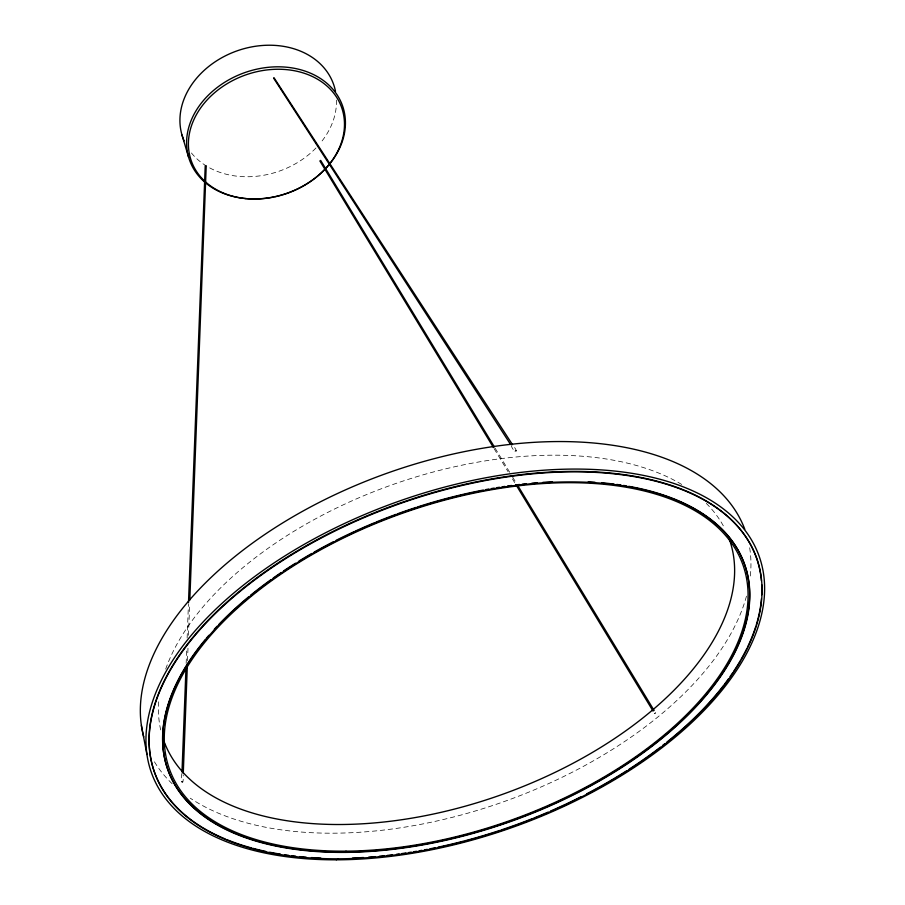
<?xml version="1.0" encoding="UTF-8"?>
<svg xmlns="http://www.w3.org/2000/svg" width="905" height="905" viewBox="0 0 905 905"><rect width="100%" height="100%" fill="white"/><g stroke="black" fill="none" stroke-linecap="round" stroke-linejoin="round"><path stroke-width="0.68" stroke-dasharray="4.53 3.39" d="M181.95 773.413C179.665 782.327 183.964 787.237 183.206 774.884M187.516 660.684L188.048 646.577M188.478 635.299L189.654 604.291M186.159 663.444L186.758 647.935M187.131 638.059L188.432 604.223M181.622 781.875L182.934 781.931M511.178 445.418C513.52 452.975 520.036 453.835 513.271 445.848M516.348 450.577L515.398 450.441L515.013 451.335M495.092 448.145L509.741 472.331M512.671 477.161L516.336 483.213M494.141 448.699L508.056 471.675M512.456 478.937L514.651 482.557M749.668 547.785A318.085 174.303 -19.6 0 1 749.974 578.849M746.478 596.146A318.085 174.303 -19.6 0 1 507.581 800.325A318.085 174.303 -19.6 0 1 190.265 798.187M172.165 783.741A318.085 174.303 -19.6 0 1 152.99 759.352M160.683 729.928A300.177 164.314 -19.6 0 1 158.941 698.683M165.694 669.089A300.177 164.314 -19.6 0 1 390.621 485.329A300.177 164.314 -19.6 0 1 681.714 484.458M706.273 503.372A300.177 164.314 -19.6 0 1 723.808 526.733M336.479 100.116A79.945 63.746 -19.6 0 1 319.985 143.544M315.981 147.979A79.945 63.746 -19.6 0 1 191.147 152.628M654.564 713.412L655.593 712.925L654.564 713.412"/><path stroke-width="1.36" d="M183.263 773.47L187.301 666.318M189.812 600.06L206.216 165.819M181.996 771.999L186 667.675M188.489 602.809L205.231 165.739M273.944 77.649L512.502 444.66M273.729 78.305L510.42 444.231M320.664 160.4L494.356 446.934M517.807 485.623L654.123 710.504M319.838 160.898L493.417 447.489M516.122 484.978L653.071 711.115M181.962 134.924L188.613 157.255M141.395 725.471L146.949 754.532M628.805 486.324A306.06 163.703 -19.6 0 1 698.049 703.977A306.06 163.703 -19.6 0 1 296.648 849.139A306.06 163.703 -19.6 0 1 205.378 639.45M206.295 638.353A306.06 163.703 -19.6 0 1 208.897 635.31M214.304 629.247A306.06 163.703 -19.6 0 1 217.109 626.226M218.953 624.292A306.06 163.703 -19.6 0 1 248.524 596.938M250.561 595.264A306.06 163.703 -19.6 0 1 270.957 579.675M273.197 578.069A306.06 163.703 -19.6 0 1 281.217 572.514M283.548 570.942A306.06 163.703 -19.6 0 1 295.483 563.238M298.91 561.111A306.06 163.703 -19.6 0 1 311.773 553.475M314.148 552.118A306.06 163.703 -19.6 0 1 333.662 541.609M336.151 540.342A306.06 163.703 -19.6 0 1 353.889 531.767M355.088 531.212A306.06 163.703 -19.6 0 1 374.715 522.66M375.948 522.151A306.06 163.703 -19.6 0 1 396.005 514.368M397.272 513.904A306.06 163.703 -19.6 0 1 416.368 507.32M417.646 506.913A306.06 163.703 -19.6 0 1 483.236 490.08M485.962 489.571A306.06 163.703 -19.6 0 1 488.677 489.073M491.381 488.587A306.06 163.703 -19.6 0 1 494.096 488.123M496.8 487.671A306.06 163.703 -19.6 0 1 499.492 487.241M502.185 486.822A306.06 163.703 -19.6 0 1 504.877 486.415M507.558 486.03A306.06 163.703 -19.6 0 1 511.574 485.476M515.579 484.956A306.06 163.703 -19.6 0 1 519.572 484.48M522.219 484.175A306.06 163.703 -19.6 0 1 526.178 483.756M531.789 483.213A306.06 163.703 -19.6 0 1 537.366 482.75M542.898 482.354A306.06 163.703 -19.6 0 1 552.491 481.833M588.227 481.867A306.06 163.703 -19.6 0 1 595.004 482.263M601.678 482.772A306.06 163.703 -19.6 0 1 613.997 484.085M616.735 484.435A306.06 163.703 -19.6 0 1 620.819 485.012M623.5 485.431A306.06 163.703 -19.6 0 1 626.17 485.861M202.053 827.238A319.476 171.011 -19.6 0 1 357.961 519.719A319.476 171.011 -19.6 0 1 761.433 580.852M761.693 584.63A319.476 171.011 -19.6 0 1 761.705 594.834M761.444 598.691A319.476 171.011 -19.6 0 1 756.297 624.846M755.879 626.158A319.476 171.011 -19.6 0 1 747.36 647.448M746.783 648.636A319.476 171.011 -19.6 0 1 741.093 659.315M740.414 660.503A319.476 171.011 -19.6 0 1 733.808 671.125M733.027 672.302A319.476 171.011 -19.6 0 1 730.097 676.555M728.593 678.682A319.476 171.011 -19.6 0 1 724.679 683.976M723.876 685.028A319.476 171.011 -19.6 0 1 666.962 742.021M664.79 743.74A319.476 171.011 -19.6 0 1 662.607 745.46M660.401 747.168A319.476 171.011 -19.6 0 1 629.043 769.239M626.803 770.687A319.476 171.011 -19.6 0 1 598.918 787.248M597.73 787.916A319.476 171.011 -19.6 0 1 586.859 793.73M580.739 796.875A319.476 171.011 -19.6 0 1 567.084 803.561M565.829 804.149A319.476 171.011 -19.6 0 1 550.636 811.027M548.079 812.136A319.476 171.011 -19.6 0 1 533.893 818.018M532.593 818.527A319.476 171.011 -19.6 0 1 516.913 824.5M515.59 824.975A319.476 171.011 -19.6 0 1 501.053 830.021M499.73 830.462A319.476 171.011 -19.6 0 1 483.734 835.496M482.399 835.892A319.476 171.011 -19.6 0 1 464.966 840.768M463.62 841.118A319.476 171.011 -19.6 0 1 438.054 847.171M435.362 847.736A319.476 171.011 -19.6 0 1 429.977 848.811M427.284 849.342A319.476 171.011 -19.6 0 1 424.603 849.84M421.911 850.338A319.476 171.011 -19.6 0 1 419.23 850.824M416.538 851.288A319.476 171.011 -19.6 0 1 413.856 851.729M411.175 852.171A319.476 171.011 -19.6 0 1 408.506 852.589M405.825 852.996A319.476 171.011 -19.6 0 1 401.82 853.585M399.15 853.958A319.476 171.011 -19.6 0 1 396.481 854.309M392.487 854.818A319.476 171.011 -19.6 0 1 387.182 855.44M384.535 855.734A319.476 171.011 -19.6 0 1 379.24 856.266M375.292 856.628A319.476 171.011 -19.6 0 1 368.731 857.159M363.493 857.51A319.476 171.011 -19.6 0 1 352.464 858.064M320.834 858.064A319.476 171.011 -19.6 0 1 311.467 857.578M306.173 857.193A319.476 171.011 -19.6 0 1 299.623 856.605M295.731 856.209A319.476 171.011 -19.6 0 1 291.523 855.711M288.74 855.361A319.476 171.011 -19.6 0 1 284.589 854.784M280.471 854.15A319.476 171.011 -19.6 0 1 269.701 852.227M265.731 851.401A319.476 171.011 -19.6 0 1 252.834 848.313M251.579 847.974A319.476 171.011 -19.6 0 1 226.522 839.512M225.266 839.003A319.476 171.011 -19.6 0 1 203.127 827.894M729.328 539.222A300.177 164.314 -19.6 0 1 503.791 793.877A300.177 164.314 -19.6 0 1 164.631 742.948M143.759 736.953A318.085 174.303 -19.6 0 1 392.351 471.358A318.085 174.303 -19.6 0 1 744.804 529.301M184.077 140.807A79.945 63.746 -19.6 0 1 239.339 50.08A79.945 63.746 -19.6 0 1 335.506 91.382M273.842 196.894A81.179 63.904 -19.6 0 1 192.482 117.412A81.179 63.904 -19.6 0 1 326.943 83.339A81.179 63.904 -19.6 0 1 282.518 194.699M281.297 195.061A81.179 63.904 -19.6 0 1 275.097 196.623M338.097 858.8A319.556 170.977 -19.6 0 0 759.465 567.673A319.556 170.977 -19.6 0 0 269.226 569.494A319.556 170.977 -19.6 0 0 338.097 858.8M345.224 852.397A306.139 163.669 -19.6 0 0 747.123 572.673A306.139 163.669 -19.6 0 0 276.398 576.394A306.139 163.669 -19.6 0 0 345.224 852.397M336.332 859.818A322.565 172.685 -19.6 0 0 762.055 566.1A322.565 172.685 -19.6 0 0 267.45 567.412A322.565 172.685 -19.6 0 0 336.332 859.818M346.004 851.153A304.385 162.787 -19.6 0 0 745.358 572.865A304.385 162.787 -19.6 0 0 277.156 576.768A304.385 162.787 -19.6 0 0 346.004 851.153M245.662 198.568A79.764 62.739 -19.6 0 0 341.977 108.51A79.764 62.739 -19.6 0 0 211.702 95.319A79.764 62.739 -19.6 0 0 245.662 198.568"/></g></svg>
